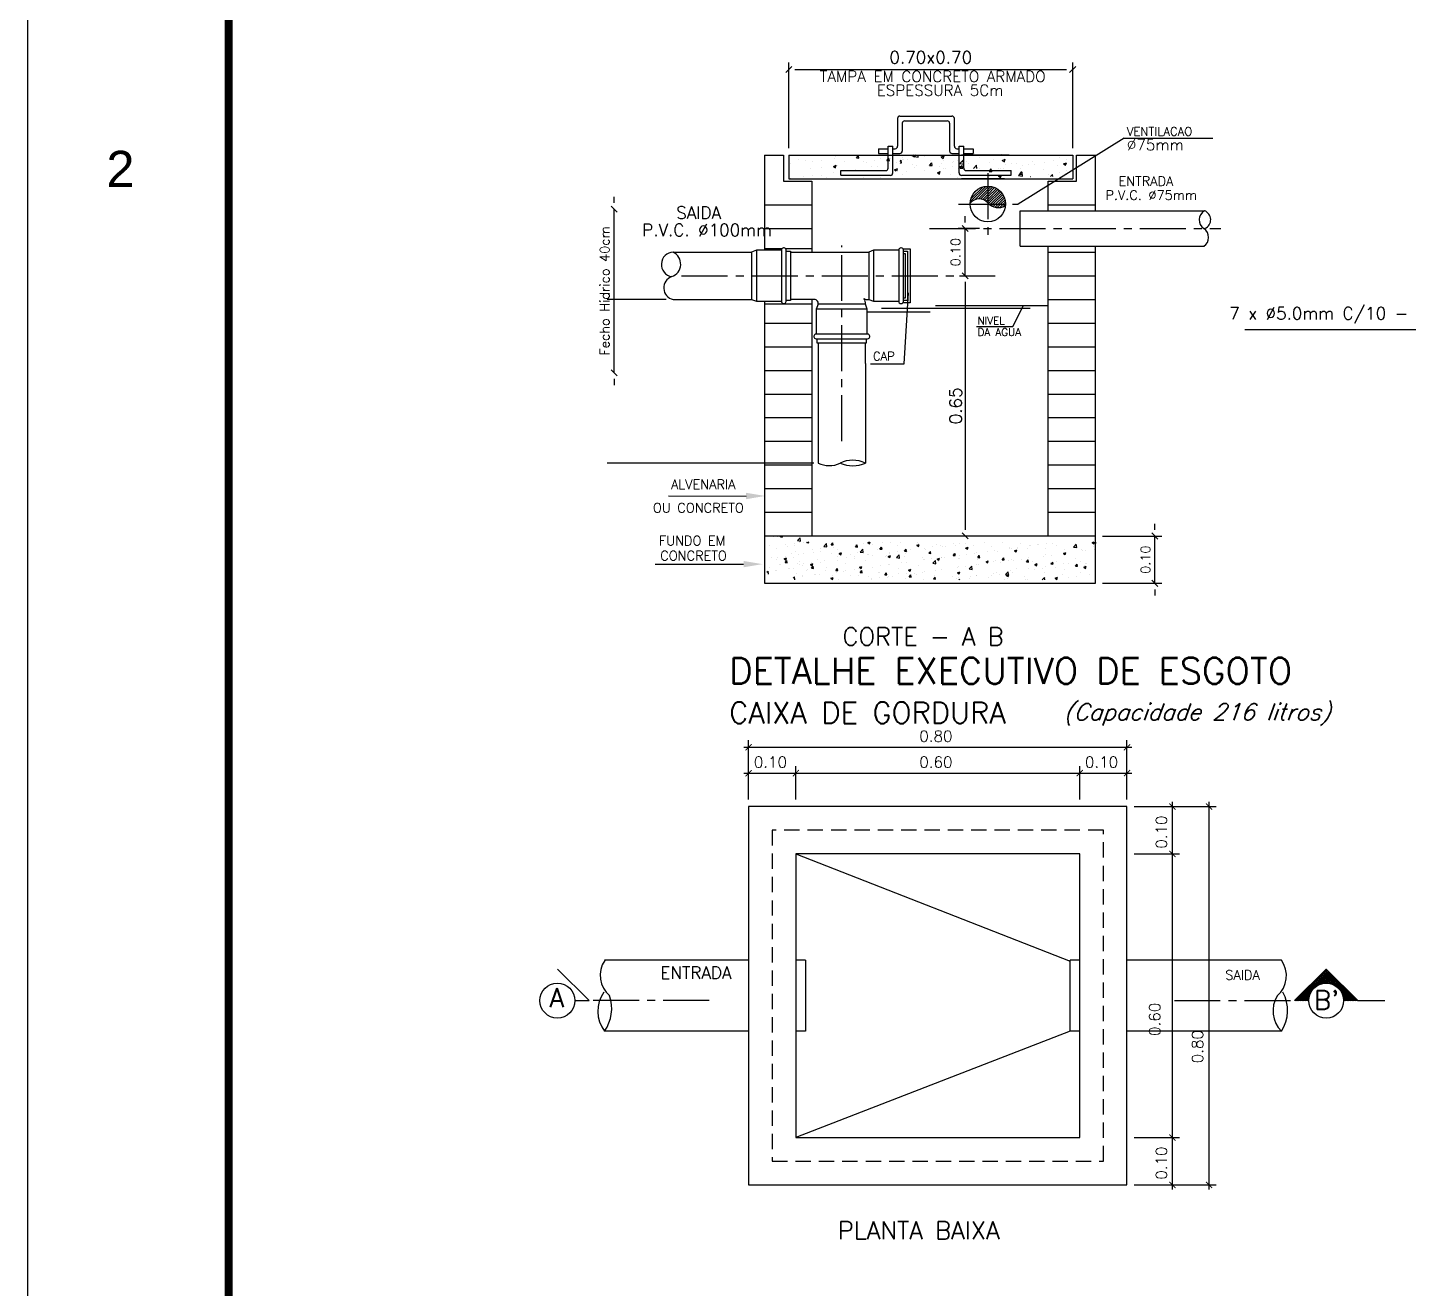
# Model space of a CAD drawing. Header units: millimetres. Extents: x 1573 to 2177, y 1587 to 1932.
# Drawn here: x 1884.45 to 1901.62, y 1843.56 to 1859.24 of the extents above; entities that cross this region are included whole.
import ezdxf
from ezdxf.enums import TextEntityAlignment as Align

# ---------------------------------------------------------------- set-up
doc = ezdxf.new("R2010")
doc.units = ezdxf.units.MM
doc.header["$LTSCALE"] = 0.03
doc.linetypes.add('CENTER2', pattern=[28.575, 19.05, -3.175, 3.175, -3.175])
doc.linetypes.add('HIDDEN', pattern=[9.525, 6.35, -3.175])
for name, color, linetype in [('A-LAYOUT', 7, 'Continuous'), ('DETALLHES_CAIXAS', 6, 'Continuous'), ("PRANCHA - PROJETU'S", 7, 'Continuous'), ('TXT_1', 2, 'Continuous'), ('TXT_2', 6, 'Continuous')]:
    doc.layers.add(name, color=color, linetype=linetype)
doc.styles.add('ADITIVOCAD', font='ROMANS.shx')
doc.styles.add('ARIAL', font='arial.ttf')
doc.styles.add('ROMANS', font='romans.shx', dxfattribs={"height": 0.1})

# ---------------------------------------------------------------- blocks, each defined once
blk = doc.blocks.new('ADFSGASDFG')
at = {"layer": "PRANCHA - PROJETU'S", "color": 1}
blk.add_line((276.578, 107.346), (276.578, 47.946), dxfattribs=at)
at = {"layer": "PRANCHA - PROJETU'S", "color": 4, "const_width": 0.1}
blk.add_lwpolyline([(279.078, 106.346), (359.678, 106.346), (359.678, 48.946), (279.078, 48.946)], close=True, dxfattribs=at)
at = {"layer": "PRANCHA - PROJETU'S", "color": 50, "linetype": 'Continuous', "style": 'ARIAL'}
blk.add_text('2', height=0.45, dxfattribs=at).set_placement((277.732, 92.496), align=Align.MIDDLE)
blk = doc.blocks.new('*X380')
at = {"color": 0}
for p, q in [((189.809, 137.783), (190.139, 138.114)), ((189.823, 137.85), (190.072, 138.1)), ((189.912, 137.834), (190.181, 138.103)), ((190.181, 138.103), (190.194, 138.116)), ((190.181, 138.05), (190.242, 138.111)), ((190.181, 137.997), (190.286, 138.101)), ((190.181, 137.944), (190.325, 138.087)), ((190.181, 137.891), (190.361, 138.07)), ((189.872, 137.952), (189.97, 138.051)), ((189.98, 137.849), (190.181, 138.05)), ((190.031, 137.847), (190.181, 137.997)), ((190.074, 137.837), (190.181, 137.944)), ((190.112, 137.821), (190.181, 137.891)), ((190.144, 137.801), (190.181, 137.838)), ((190.173, 137.776), (190.181, 137.785)), ((190.181, 137.838), (190.394, 138.05)), ((190.181, 137.785), (190.424, 138.027)), ((190.198, 137.749), (190.451, 138.001)), ((190.244, 137.741), (190.476, 137.973)), ((190.297, 137.741), (190.498, 137.942)), ((190.35, 137.741), (190.517, 137.908)), ((190.403, 137.741), (190.533, 137.871)), ((190.456, 137.741), (190.545, 137.831)), ((190.509, 137.741), (190.554, 137.786)), ((190.227, 137.724), (190.244, 137.741)), ((190.259, 137.703), (190.297, 137.741)), ((190.295, 137.686), (190.35, 137.741)), ((190.335, 137.673), (190.403, 137.741)), ((190.38, 137.665), (190.456, 137.741)), ((190.433, 137.665), (190.509, 137.741)), ((190.5, 137.679), (190.556, 137.735))]:
    blk.add_line(p, q, dxfattribs=at)
blk = doc.blocks.new('*X378')
at = {"color": 0}
for p, q in [((101.59, 65.457), (101.923, 65.79)), ((101.608, 65.457), (101.932, 65.781)), ((101.626, 65.457), (101.941, 65.772)), ((101.643, 65.457), (101.95, 65.763)), ((101.661, 65.457), (101.958, 65.755)), ((101.851, 65.627), (101.804, 65.674)), ((101.864, 65.632), (101.813, 65.683)), ((101.878, 65.636), (101.822, 65.692)), ((101.892, 65.639), (101.831, 65.701)), ((101.908, 65.641), (101.84, 65.709)), ((101.847, 65.626), (101.967, 65.746)), ((101.925, 65.641), (101.848, 65.718)), ((101.944, 65.64), (101.857, 65.727)), ((101.966, 65.636), (101.866, 65.736)), ((101.874, 65.635), (101.976, 65.737)), ((101.993, 65.627), (101.875, 65.745)), ((102.035, 65.602), (101.884, 65.754)), ((102.198, 65.457), (101.893, 65.762)), ((101.897, 65.64), (101.985, 65.728)), ((102.216, 65.457), (101.901, 65.771)), ((102.233, 65.457), (101.91, 65.78)), ((101.916, 65.641), (101.994, 65.719)), ((102.251, 65.457), (101.919, 65.789)), ((101.933, 65.641), (102.003, 65.71)), ((101.949, 65.639), (102.011, 65.702)), ((101.964, 65.636), (102.02, 65.693)), ((101.978, 65.633), (102.029, 65.684)), ((101.991, 65.628), (102.038, 65.675)), ((101.737, 65.458), (101.663, 65.533)), ((101.738, 65.475), (101.672, 65.541)), ((101.679, 65.457), (101.753, 65.531)), ((101.74, 65.49), (101.68, 65.55)), ((101.744, 65.505), (101.689, 65.559)), ((101.748, 65.518), (101.698, 65.568)), ((101.753, 65.531), (101.707, 65.577)), ((101.759, 65.543), (101.716, 65.586)), ((101.765, 65.554), (101.725, 65.594)), ((101.772, 65.565), (101.733, 65.603)), ((101.78, 65.575), (101.742, 65.612)), ((101.788, 65.584), (101.751, 65.621)), ((101.797, 65.593), (101.76, 65.63)), ((101.807, 65.601), (101.769, 65.639)), ((101.817, 65.609), (101.778, 65.648)), ((101.827, 65.615), (101.787, 65.656)), ((101.839, 65.622), (101.795, 65.665)), ((102.003, 65.622), (102.047, 65.666)), ((102.015, 65.616), (102.056, 65.657)), ((102.025, 65.609), (102.065, 65.649)), ((102.036, 65.602), (102.073, 65.64)), ((102.045, 65.594), (102.082, 65.631)), ((102.054, 65.585), (102.091, 65.622)), ((102.062, 65.576), (102.1, 65.613)), ((102.18, 65.457), (102.067, 65.571)), ((102.07, 65.566), (102.109, 65.604)), ((102.077, 65.555), (102.118, 65.595)), ((102.084, 65.544), (102.126, 65.587)), ((102.09, 65.532), (102.135, 65.578)), ((102.163, 65.457), (102.092, 65.528)), ((102.095, 65.52), (102.144, 65.569)), ((102.099, 65.506), (102.153, 65.56)), ((102.102, 65.492), (102.162, 65.551)), ((102.105, 65.477), (102.171, 65.542)), ((102.106, 65.46), (102.179, 65.534)), ((101.597, 65.457), (101.592, 65.462)), ((101.615, 65.457), (101.601, 65.471)), ((101.632, 65.457), (101.61, 65.48)), ((101.65, 65.457), (101.619, 65.488)), ((101.668, 65.457), (101.627, 65.497)), ((101.685, 65.457), (101.636, 65.506)), ((101.703, 65.457), (101.645, 65.515)), ((101.721, 65.457), (101.654, 65.524)), ((101.696, 65.457), (101.744, 65.504)), ((101.714, 65.457), (101.739, 65.482)), ((101.732, 65.457), (101.737, 65.463)), ((102.145, 65.457), (102.1, 65.502)), ((102.127, 65.457), (102.104, 65.48)), ((102.109, 65.457), (102.106, 65.461)), ((102.121, 65.457), (102.188, 65.525)), ((102.138, 65.457), (102.197, 65.516)), ((102.156, 65.457), (102.206, 65.507)), ((102.174, 65.457), (102.215, 65.498)), ((102.191, 65.457), (102.224, 65.489)), ((102.209, 65.457), (102.232, 65.481)), ((102.227, 65.457), (102.241, 65.472)), ((102.244, 65.457), (102.25, 65.463))]:
    blk.add_line(p, q, dxfattribs=at)

msp = doc.modelspace()

# ---------------------------------------------------------------- linework, layer by layer
at = {"layer": 'A-LAYOUT', "linetype": 'ByBlock'}
for p, q in [((1893.919, 1857.74), (1893.919, 1858.804)), ((1897.449, 1857.74), (1897.449, 1858.804)), ((1893.958, 1858.754), (1893.881, 1858.678)), ((1893.996, 1858.716), (1897.372, 1858.716)), ((1897.41, 1858.678), (1897.487, 1858.754)), ((1891.748, 1857.058), (1891.748, 1857.134)), ((1891.709, 1857.019), (1891.786, 1856.943)), ((1891.748, 1854.945), (1891.748, 1856.981)), ((1896.111, 1856.816), (1896.111, 1856.893)), ((1896.289, 1856.74), (1896.023, 1856.74)), ((1896.073, 1856.778), (1896.149, 1856.701)), ((1896.111, 1856.151), (1896.111, 1856.74)), ((1896.149, 1856.113), (1896.073, 1856.19)), ((1896.149, 1856.113), (1896.073, 1856.19)), ((1896.04, 1856.151), (1896.199, 1856.151)), ((1896.04, 1856.151), (1896.199, 1856.151)), ((1896.111, 1856.075), (1896.111, 1852.993)), ((1896.111, 1856.075), (1896.111, 1855.999)), ((1892.393, 1855.857), (1891.659, 1855.857)), ((1891.786, 1854.907), (1891.709, 1854.983)), ((1891.748, 1854.868), (1891.748, 1854.792)), ((1894.231, 1853.821), (1891.659, 1853.821)), ((1896.073, 1852.955), (1896.149, 1852.878)), ((1898.432, 1852.953), (1898.509, 1852.877)), ((1898.471, 1852.992), (1898.471, 1853.068)), ((1896.103, 1852.916), (1896.199, 1852.916)), ((1897.82, 1852.915), (1898.559, 1852.915)), ((1898.471, 1852.327), (1898.471, 1852.915)), ((1897.82, 1852.327), (1898.559, 1852.327)), ((1898.509, 1852.289), (1898.432, 1852.365)), ((1898.471, 1852.251), (1898.471, 1852.174)), ((1893.419, 1849.638), (1893.419, 1850.375)), ((1898.124, 1849.638), (1898.124, 1850.375)), ((1893.36, 1850.287), (1898.183, 1850.287)), ((1893.419, 1849.638), (1893.419, 1850.054)), ((1894.007, 1849.638), (1894.007, 1850.054)), ((1894.007, 1849.638), (1894.007, 1850.054)), ((1897.536, 1849.638), (1897.536, 1850.054)), ((1897.536, 1849.638), (1897.536, 1850.054)), ((1898.124, 1849.638), (1898.124, 1850.054)), ((1893.36, 1849.966), (1894.066, 1849.966)), ((1893.948, 1849.966), (1897.595, 1849.966)), ((1897.477, 1849.966), (1898.183, 1849.966)), ((1898.213, 1849.549), (1898.777, 1849.549)), ((1898.213, 1849.549), (1899.234, 1849.549)), ((1898.689, 1848.902), (1898.689, 1849.608)), ((1899.146, 1844.785), (1899.146, 1849.608)), ((1898.689, 1845.373), (1898.689, 1849.02)), ((1898.213, 1848.961), (1898.777, 1848.961)), ((1898.213, 1848.961), (1898.777, 1848.961)), ((1898.213, 1845.432), (1898.777, 1845.432)), ((1898.213, 1845.432), (1898.777, 1845.432)), ((1898.689, 1844.785), (1898.689, 1845.491)), ((1898.213, 1844.844), (1898.777, 1844.844)), ((1898.213, 1844.844), (1899.234, 1844.844))]:
    msp.add_line(p, q, dxfattribs=at)
at = {"layer": 'A-LAYOUT'}
for p, q in [((1895.272, 1858.108), (1895.272, 1857.762)), ((1895.301, 1858.137), (1895.948, 1858.137)), ((1895.36, 1858.079), (1895.889, 1858.079)), ((1895.977, 1858.108), (1895.977, 1857.762)), ((1895.33, 1858.049), (1895.33, 1857.703)), ((1895.919, 1858.049), (1895.919, 1857.703)), ((1895.036, 1857.732), (1895.154, 1857.732)), ((1895.036, 1857.732), (1895.036, 1857.674)), ((1895.154, 1857.762), (1895.213, 1857.762)), ((1895.154, 1857.489), (1895.154, 1857.762)), ((1895.213, 1857.43), (1895.213, 1857.762)), ((1895.213, 1857.732), (1895.242, 1857.732)), ((1896.007, 1857.732), (1896.036, 1857.732)), ((1896.036, 1857.762), (1896.095, 1857.762)), ((1896.036, 1857.43), (1896.036, 1857.762)), ((1896.095, 1857.489), (1896.095, 1857.762)), ((1896.095, 1857.732), (1896.213, 1857.732)), ((1896.213, 1857.732), (1896.213, 1857.674)), ((1898.089, 1857.863), (1896.772, 1857.044)), ((1898.089, 1857.863), (1899.192, 1857.863)), ((1893.992, 1857.647), (1893.992, 1857.647)), ((1894.041, 1857.592), (1894.041, 1857.592)), ((1894.128, 1857.59), (1894.128, 1857.59)), ((1894.217, 1857.579), (1894.217, 1857.579)), ((1894.323, 1857.58), (1894.323, 1857.58)), ((1894.411, 1857.648), (1894.411, 1857.648)), ((1894.437, 1857.643), (1894.437, 1857.643)), ((1894.485, 1857.613), (1894.485, 1857.613)), ((1894.494, 1857.639), (1894.494, 1857.639)), ((1894.606, 1857.568), (1894.606, 1857.568)), ((1894.759, 1857.618), (1894.785, 1857.648)), ((1894.759, 1857.618), (1894.791, 1857.615)), ((1894.777, 1857.628), (1894.777, 1857.628)), ((1894.791, 1857.615), (1894.785, 1857.648)), ((1894.854, 1857.57), (1894.854, 1857.57)), ((1894.987, 1857.587), (1894.987, 1857.587)), ((1895.036, 1857.674), (1895.154, 1857.674)), ((1895.059, 1857.616), (1895.059, 1857.616)), ((1895.139, 1857.585), (1895.164, 1857.615)), ((1895.139, 1857.585), (1895.171, 1857.582)), ((1895.171, 1857.582), (1895.164, 1857.615)), ((1895.187, 1857.614), (1895.187, 1857.614)), ((1895.213, 1857.674), (1895.301, 1857.674)), ((1895.257, 1857.564), (1895.257, 1857.564)), ((1895.302, 1857.572), (1895.316, 1857.588)), ((1895.322, 1857.555), (1895.316, 1857.588)), ((1895.337, 1857.623), (1895.337, 1857.623)), ((1895.339, 1857.594), (1895.339, 1857.594)), ((1895.342, 1857.604), (1895.342, 1857.604)), ((1895.396, 1857.598), (1895.396, 1857.598)), ((1895.45, 1857.647), (1895.47, 1857.655)), ((1895.45, 1857.647), (1895.476, 1857.629)), ((1895.476, 1857.629), (1895.485, 1857.655)), ((1895.48, 1857.635), (1895.499, 1857.655)), ((1895.48, 1857.635), (1895.527, 1857.628)), ((1895.527, 1857.628), (1895.524, 1857.655)), ((1895.611, 1857.631), (1895.611, 1857.631)), ((1895.679, 1857.586), (1895.679, 1857.586)), ((1895.813, 1857.629), (1895.85, 1857.643)), ((1895.813, 1857.629), (1895.839, 1857.611)), ((1895.839, 1857.611), (1895.85, 1857.643)), ((1895.846, 1857.587), (1895.846, 1857.587)), ((1895.948, 1857.674), (1896.036, 1857.674)), ((1895.954, 1857.561), (1895.954, 1857.561)), ((1895.961, 1857.574), (1895.961, 1857.574)), ((1896.02, 1857.59), (1896.02, 1857.59)), ((1896.045, 1857.548), (1896.087, 1857.591)), ((1896.66, 1857.651), (1896.068, 1857.651)), ((1896.092, 1857.54), (1896.087, 1857.591)), ((1896.091, 1857.656), (1896.091, 1857.656)), ((1896.095, 1857.674), (1896.213, 1857.674)), ((1896.129, 1857.575), (1896.129, 1857.575)), ((1896.223, 1857.673), (1896.223, 1857.673)), ((1896.288, 1857.624), (1896.288, 1857.624)), ((1896.411, 1857.563), (1896.411, 1857.563)), ((1896.461, 1857.597), (1896.461, 1857.597)), ((1896.563, 1857.664), (1896.563, 1857.664)), ((1896.573, 1857.587), (1896.61, 1857.601)), ((1896.573, 1857.587), (1896.6, 1857.569)), ((1896.6, 1857.569), (1896.61, 1857.601)), ((1896.769, 1857.65), (1896.769, 1857.65)), ((1896.952, 1857.578), (1896.952, 1857.578)), ((1897.205, 1857.587), (1897.205, 1857.587)), ((1897.286, 1857.622), (1897.286, 1857.622)), ((1897.37, 1857.598), (1897.37, 1857.598)), ((1893.945, 1857.542), (1893.945, 1857.542)), ((1894.187, 1857.482), (1894.187, 1857.482)), ((1894.211, 1857.403), (1894.211, 1857.403)), ((1894.32, 1857.499), (1894.32, 1857.499)), ((1894.33, 1857.405), (1894.33, 1857.405)), ((1894.473, 1857.512), (1894.51, 1857.526)), ((1894.473, 1857.512), (1894.499, 1857.494)), ((1894.478, 1857.437), (1894.478, 1857.437)), ((1894.499, 1857.494), (1894.51, 1857.526)), ((1894.52, 1857.526), (1894.52, 1857.526)), ((1894.566, 1857.401), (1894.566, 1857.459)), ((1894.566, 1857.459), (1895.125, 1857.459)), ((1894.566, 1857.401), (1895.183, 1857.401)), ((1894.639, 1857.458), (1894.639, 1857.458)), ((1894.753, 1857.476), (1894.753, 1857.476)), ((1894.888, 1857.556), (1894.888, 1857.556)), ((1894.948, 1857.511), (1894.948, 1857.511)), ((1895.025, 1857.514), (1895.025, 1857.514)), ((1895.048, 1857.405), (1895.048, 1857.405)), ((1895.171, 1857.544), (1895.171, 1857.544)), ((1895.233, 1857.47), (1895.27, 1857.484)), ((1895.233, 1857.47), (1895.253, 1857.456)), ((1895.261, 1857.456), (1895.27, 1857.484)), ((1895.292, 1857.548), (1895.292, 1857.548)), ((1895.302, 1857.557), (1895.322, 1857.555)), ((1895.333, 1857.417), (1895.333, 1857.417)), ((1895.383, 1857.449), (1895.383, 1857.449)), ((1895.454, 1857.533), (1895.454, 1857.533)), ((1895.487, 1857.499), (1895.487, 1857.499)), ((1895.508, 1857.527), (1895.508, 1857.527)), ((1895.604, 1857.455), (1895.604, 1857.455)), ((1895.67, 1857.525), (1895.696, 1857.555)), ((1895.67, 1857.525), (1895.702, 1857.522)), ((1895.702, 1857.522), (1895.696, 1857.555)), ((1895.766, 1857.434), (1895.803, 1857.448)), ((1895.766, 1857.434), (1895.792, 1857.416)), ((1895.79, 1857.515), (1895.79, 1857.515)), ((1895.792, 1857.416), (1895.803, 1857.448)), ((1895.822, 1857.543), (1895.822, 1857.543)), ((1895.843, 1857.491), (1895.843, 1857.491)), ((1895.872, 1857.489), (1895.872, 1857.489)), ((1895.933, 1857.414), (1895.933, 1857.414)), ((1895.958, 1857.516), (1895.958, 1857.516)), ((1896.035, 1857.487), (1896.057, 1857.513)), ((1896.045, 1857.548), (1896.092, 1857.54)), ((1896.05, 1857.491), (1896.075, 1857.522)), ((1896.05, 1857.491), (1896.081, 1857.489)), ((1896.062, 1857.487), (1896.057, 1857.513)), ((1896.066, 1857.401), (1896.683, 1857.401)), ((1896.073, 1857.503), (1896.073, 1857.503)), ((1896.081, 1857.489), (1896.075, 1857.522)), ((1896.124, 1857.459), (1896.683, 1857.459)), ((1896.152, 1857.544), (1896.152, 1857.544)), ((1896.215, 1857.487), (1896.254, 1857.527)), ((1896.24, 1857.504), (1896.24, 1857.504)), ((1896.258, 1857.487), (1896.254, 1857.527)), ((1896.285, 1857.491), (1896.285, 1857.491)), ((1896.411, 1857.449), (1896.437, 1857.48)), ((1896.411, 1857.449), (1896.443, 1857.447)), ((1896.412, 1857.389), (1896.412, 1857.389)), ((1896.443, 1857.446), (1896.437, 1857.48)), ((1896.523, 1857.492), (1896.523, 1857.492)), ((1896.527, 1857.391), (1896.559, 1857.404)), ((1896.527, 1857.391), (1896.553, 1857.374)), ((1896.553, 1857.374), (1896.563, 1857.404)), ((1896.556, 1857.487), (1896.556, 1857.487)), ((1896.588, 1857.481), (1896.588, 1857.481)), ((1896.619, 1857.535), (1896.619, 1857.535)), ((1896.683, 1857.401), (1896.683, 1857.459)), ((1896.694, 1857.551), (1896.694, 1857.551)), ((1896.751, 1857.552), (1896.751, 1857.552)), ((1896.777, 1857.397), (1896.818, 1857.44)), ((1896.777, 1857.397), (1896.824, 1857.39)), ((1896.791, 1857.416), (1896.816, 1857.447)), ((1896.791, 1857.416), (1896.822, 1857.413)), ((1896.805, 1857.48), (1896.805, 1857.48)), ((1896.822, 1857.413), (1896.816, 1857.446)), ((1896.824, 1857.39), (1896.819, 1857.44)), ((1896.828, 1857.525), (1896.828, 1857.525)), ((1896.896, 1857.534), (1896.896, 1857.534)), ((1896.919, 1857.385), (1896.926, 1857.388)), ((1896.976, 1857.539), (1896.976, 1857.539)), ((1897.088, 1857.468), (1897.088, 1857.468)), ((1897.096, 1857.558), (1897.096, 1857.558)), ((1897.147, 1857.414), (1897.147, 1857.414)), ((1897.172, 1857.385), (1897.196, 1857.413)), ((1897.201, 1857.385), (1897.196, 1857.413)), ((1897.259, 1857.527), (1897.259, 1857.527)), ((1897.28, 1857.431), (1897.28, 1857.431)), ((1897.334, 1857.544), (1897.371, 1857.558)), ((1897.334, 1857.544), (1897.36, 1857.526)), ((1897.361, 1857.526), (1897.371, 1857.558)), ((1897.364, 1857.422), (1897.364, 1857.422)), ((1897.371, 1857.456), (1897.371, 1857.456)), ((1893.939, 1857.366), (1893.939, 1857.366)), ((1894.061, 1857.354), (1894.065, 1857.356)), ((1894.064, 1857.354), (1894.065, 1857.356)), ((1894.106, 1857.382), (1894.106, 1857.382)), ((1894.389, 1857.37), (1894.389, 1857.37)), ((1894.671, 1857.358), (1894.671, 1857.358)), ((1894.715, 1857.361), (1894.715, 1857.361)), ((1894.848, 1857.379), (1894.848, 1857.379)), ((1895.058, 1857.378), (1895.058, 1857.378)), ((1895.624, 1857.361), (1895.624, 1857.361)), ((1896.015, 1857.378), (1896.015, 1857.378)), ((1896.602, 1857.357), (1896.068, 1857.357)), ((1896.926, 1857.385), (1896.926, 1857.388)), ((1896.795, 1856.96), (1899.089, 1856.96)), ((1896.795, 1856.519), (1896.795, 1856.96)), ((1893.516, 1856.469), (1893.516, 1855.834)), ((1893.616, 1856.489), (1893.834, 1856.489)), ((1894.974, 1856.469), (1894.974, 1855.834)), ((1896.795, 1856.519), (1899.089, 1856.519)), ((1895.353, 1855.055), (1895.407, 1855.941)), ((1894.895, 1855.738), (1894.26, 1855.738)), ((1894.895, 1855.704), (1895.676, 1855.704)), ((1895.071, 1855.747), (1896.919, 1855.747)), ((1895.742, 1855.78), (1897.145, 1855.78)), ((1896.705, 1855.521), (1896.836, 1855.78)), ((1896.253, 1855.521), (1896.705, 1855.521)), ((1899.589, 1855.484), (1902.197, 1855.484)), ((1894.283, 1855.315), (1894.283, 1853.822)), ((1894.871, 1855.062), (1894.871, 1855.315)), ((1894.871, 1855.062), (1894.871, 1853.822)), ((1894.934, 1855.055), (1895.353, 1855.055)), ((1892.425, 1853.413), (1893.389, 1853.412)), ((1893.677, 1852.791), (1893.677, 1852.791)), ((1893.723, 1852.903), (1893.723, 1852.903)), ((1893.769, 1852.763), (1893.769, 1852.763)), ((1893.774, 1852.904), (1893.774, 1852.904)), ((1893.814, 1852.904), (1893.822, 1852.913)), ((1893.814, 1852.904), (1893.84, 1852.901)), ((1893.84, 1852.901), (1893.837, 1852.913)), ((1893.884, 1852.812), (1893.884, 1852.812)), ((1893.903, 1852.781), (1893.903, 1852.781)), ((1893.986, 1852.793), (1893.986, 1852.793)), ((1893.99, 1852.826), (1893.99, 1852.826)), ((1894.026, 1852.858), (1894.059, 1852.892)), ((1894.026, 1852.858), (1894.064, 1852.852)), ((1894.051, 1852.832), (1894.051, 1852.832)), ((1894.064, 1852.852), (1894.059, 1852.892)), ((1894.101, 1852.833), (1894.101, 1852.833)), ((1894.142, 1852.833), (1894.149, 1852.842)), ((1894.142, 1852.833), (1894.167, 1852.83)), ((1894.167, 1852.83), (1894.165, 1852.842)), ((1894.318, 1852.755), (1894.318, 1852.755)), ((1894.354, 1852.786), (1894.386, 1852.821)), ((1894.354, 1852.786), (1894.391, 1852.781)), ((1894.391, 1852.781), (1894.387, 1852.821)), ((1894.445, 1852.806), (1894.466, 1852.83)), ((1894.445, 1852.806), (1894.471, 1852.804)), ((1894.471, 1852.804), (1894.466, 1852.83)), ((1894.478, 1852.776), (1894.478, 1852.776)), ((1894.745, 1852.811), (1894.745, 1852.811)), ((1894.747, 1852.78), (1894.747, 1852.78)), ((1894.749, 1852.779), (1894.77, 1852.804)), ((1894.749, 1852.779), (1894.774, 1852.777)), ((1894.774, 1852.777), (1894.77, 1852.804)), ((1894.851, 1852.825), (1894.851, 1852.825)), ((1894.901, 1852.833), (1894.924, 1852.842)), ((1894.901, 1852.833), (1894.922, 1852.819)), ((1894.922, 1852.818), (1894.93, 1852.842)), ((1894.965, 1852.81), (1894.965, 1852.81)), ((1895.053, 1852.753), (1895.073, 1852.777)), ((1895.053, 1852.753), (1895.078, 1852.751)), ((1895.078, 1852.751), (1895.073, 1852.777)), ((1895.082, 1852.84), (1895.082, 1852.84)), ((1895.179, 1852.837), (1895.179, 1852.837)), ((1895.268, 1852.791), (1895.268, 1852.791)), ((1895.308, 1852.83), (1895.308, 1852.83)), ((1895.509, 1852.799), (1895.539, 1852.81)), ((1895.509, 1852.799), (1895.53, 1852.785)), ((1895.515, 1852.834), (1895.515, 1852.834)), ((1895.53, 1852.785), (1895.539, 1852.81)), ((1895.534, 1852.821), (1895.534, 1852.821)), ((1895.611, 1852.758), (1895.611, 1852.758)), ((1895.702, 1852.785), (1895.702, 1852.785)), ((1895.76, 1852.811), (1895.76, 1852.811)), ((1895.808, 1852.799), (1895.808, 1852.799)), ((1895.825, 1852.785), (1895.825, 1852.785)), ((1895.864, 1852.783), (1895.864, 1852.783)), ((1895.968, 1852.82), (1895.968, 1852.82)), ((1895.986, 1852.802), (1895.986, 1852.802)), ((1896.045, 1852.817), (1896.045, 1852.817)), ((1896.111, 1852.825), (1896.111, 1852.825)), ((1896.118, 1852.765), (1896.148, 1852.776)), ((1896.118, 1852.765), (1896.139, 1852.751)), ((1896.139, 1852.751), (1896.148, 1852.776)), ((1896.212, 1852.792), (1896.212, 1852.792)), ((1896.349, 1852.839), (1896.349, 1852.839)), ((1896.438, 1852.783), (1896.438, 1852.783)), ((1896.575, 1852.83), (1896.575, 1852.83)), ((1896.658, 1852.758), (1896.658, 1852.758)), ((1896.664, 1852.773), (1896.664, 1852.773)), ((1896.691, 1852.764), (1896.691, 1852.764)), ((1896.764, 1852.772), (1896.764, 1852.772)), ((1896.766, 1852.762), (1896.766, 1852.762)), ((1896.801, 1852.82), (1896.801, 1852.82)), ((1896.89, 1852.763), (1896.89, 1852.763)), ((1896.908, 1852.794), (1896.908, 1852.794)), ((1896.924, 1852.793), (1896.924, 1852.793)), ((1897.013, 1852.804), (1897.013, 1852.804)), ((1897.027, 1852.811), (1897.027, 1852.811)), ((1897.116, 1852.754), (1897.116, 1852.754)), ((1897.122, 1852.821), (1897.122, 1852.821)), ((1897.192, 1852.828), (1897.192, 1852.828)), ((1897.253, 1852.801), (1897.253, 1852.801)), ((1897.461, 1852.778), (1897.494, 1852.813)), ((1897.461, 1852.778), (1897.499, 1852.773)), ((1897.479, 1852.792), (1897.479, 1852.792)), ((1897.499, 1852.772), (1897.494, 1852.813)), ((1897.691, 1852.834), (1897.712, 1852.842)), ((1897.691, 1852.834), (1897.712, 1852.819)), ((1897.705, 1852.782), (1897.705, 1852.782)), ((1897.712, 1852.819), (1897.72, 1852.842)), ((1897.728, 1852.832), (1897.736, 1852.842)), ((1897.728, 1852.832), (1897.74, 1852.831)), ((1893.706, 1852.65), (1893.706, 1852.65)), ((1893.764, 1852.622), (1893.764, 1852.622)), ((1893.773, 1852.645), (1893.773, 1852.645)), ((1893.862, 1852.631), (1893.891, 1852.642)), ((1893.862, 1852.631), (1893.883, 1852.617)), ((1893.873, 1852.585), (1893.893, 1852.609)), ((1893.873, 1852.585), (1893.898, 1852.583)), ((1893.879, 1852.659), (1893.879, 1852.659)), ((1893.883, 1852.616), (1893.891, 1852.642)), ((1893.898, 1852.583), (1893.893, 1852.609)), ((1893.953, 1852.693), (1893.953, 1852.693)), ((1893.981, 1852.652), (1893.981, 1852.652)), ((1894.004, 1852.72), (1894.004, 1852.72)), ((1894.039, 1852.68), (1894.039, 1852.68)), ((1894.054, 1852.6), (1894.054, 1852.6)), ((1894.096, 1852.692), (1894.096, 1852.692)), ((1894.206, 1852.588), (1894.206, 1852.588)), ((1894.212, 1852.741), (1894.212, 1852.741)), ((1894.23, 1852.71), (1894.23, 1852.71)), ((1894.28, 1852.622), (1894.28, 1852.622)), ((1894.314, 1852.721), (1894.314, 1852.721)), ((1894.367, 1852.609), (1894.367, 1852.609)), ((1894.456, 1852.701), (1894.456, 1852.701)), ((1894.522, 1852.608), (1894.522, 1852.608)), ((1894.527, 1852.664), (1894.527, 1852.664)), ((1894.528, 1852.749), (1894.528, 1852.749)), ((1894.545, 1852.696), (1894.575, 1852.708)), ((1894.545, 1852.696), (1894.566, 1852.682)), ((1894.566, 1852.682), (1894.575, 1852.707)), ((1894.634, 1852.644), (1894.634, 1852.644)), ((1894.682, 1852.691), (1894.682, 1852.691)), ((1894.74, 1852.658), (1894.74, 1852.658)), ((1894.742, 1852.639), (1894.742, 1852.639)), ((1894.774, 1852.706), (1894.774, 1852.706)), ((1894.805, 1852.716), (1894.838, 1852.751)), ((1894.805, 1852.716), (1894.843, 1852.71)), ((1894.843, 1852.71), (1894.839, 1852.751)), ((1894.876, 1852.613), (1894.876, 1852.613)), ((1894.9, 1852.679), (1894.9, 1852.679)), ((1894.908, 1852.681), (1894.908, 1852.681)), ((1894.96, 1852.669), (1894.96, 1852.669)), ((1895.021, 1852.749), (1895.021, 1852.749)), ((1895.123, 1852.656), (1895.123, 1852.656)), ((1895.134, 1852.672), (1895.134, 1852.672)), ((1895.153, 1852.662), (1895.183, 1852.674)), ((1895.153, 1852.662), (1895.175, 1852.648)), ((1895.168, 1852.714), (1895.168, 1852.714)), ((1895.174, 1852.696), (1895.174, 1852.696)), ((1895.175, 1852.648), (1895.183, 1852.674)), ((1895.257, 1852.646), (1895.29, 1852.681)), ((1895.257, 1852.646), (1895.295, 1852.64)), ((1895.274, 1852.728), (1895.274, 1852.728)), ((1895.295, 1852.64), (1895.29, 1852.681)), ((1895.323, 1852.582), (1895.323, 1852.582)), ((1895.357, 1852.726), (1895.377, 1852.751)), ((1895.357, 1852.726), (1895.382, 1852.724)), ((1895.36, 1852.662), (1895.36, 1852.662)), ((1895.37, 1852.698), (1895.37, 1852.698)), ((1895.382, 1852.724), (1895.377, 1852.751)), ((1895.388, 1852.587), (1895.388, 1852.587)), ((1895.394, 1852.728), (1895.394, 1852.728)), ((1895.434, 1852.749), (1895.434, 1852.749)), ((1895.587, 1852.653), (1895.587, 1852.653)), ((1895.59, 1852.618), (1895.59, 1852.618)), ((1895.606, 1852.617), (1895.606, 1852.617)), ((1895.617, 1852.741), (1895.617, 1852.741)), ((1895.66, 1852.7), (1895.681, 1852.724)), ((1895.66, 1852.7), (1895.686, 1852.697)), ((1895.686, 1852.697), (1895.681, 1852.724)), ((1895.696, 1852.632), (1895.696, 1852.632)), ((1895.709, 1852.576), (1895.742, 1852.611)), ((1895.747, 1852.57), (1895.742, 1852.61)), ((1895.762, 1852.628), (1895.792, 1852.64)), ((1895.762, 1852.628), (1895.783, 1852.614)), ((1895.778, 1852.592), (1895.778, 1852.592)), ((1895.783, 1852.614), (1895.792, 1852.64)), ((1895.813, 1852.643), (1895.813, 1852.643)), ((1895.82, 1852.644), (1895.82, 1852.644)), ((1895.857, 1852.653), (1895.857, 1852.653)), ((1895.964, 1852.673), (1895.985, 1852.697)), ((1895.964, 1852.673), (1895.989, 1852.671)), ((1895.99, 1852.671), (1895.985, 1852.697)), ((1896.025, 1852.635), (1896.025, 1852.635)), ((1896.039, 1852.634), (1896.039, 1852.634)), ((1896.04, 1852.676), (1896.04, 1852.676)), ((1896.124, 1852.688), (1896.124, 1852.688)), ((1896.23, 1852.702), (1896.23, 1852.702)), ((1896.257, 1852.706), (1896.257, 1852.706)), ((1896.265, 1852.624), (1896.265, 1852.624)), ((1896.268, 1852.647), (1896.288, 1852.671)), ((1896.268, 1852.647), (1896.293, 1852.644)), ((1896.272, 1852.677), (1896.272, 1852.677)), ((1896.293, 1852.644), (1896.288, 1852.671)), ((1896.371, 1852.594), (1896.4, 1852.606)), ((1896.371, 1852.594), (1896.392, 1852.58)), ((1896.391, 1852.723), (1896.391, 1852.723)), ((1896.392, 1852.58), (1896.4, 1852.606)), ((1896.466, 1852.592), (1896.466, 1852.592)), ((1896.471, 1852.733), (1896.471, 1852.733)), ((1896.491, 1852.615), (1896.491, 1852.615)), ((1896.519, 1852.72), (1896.519, 1852.72)), ((1896.547, 1852.591), (1896.547, 1852.591)), ((1896.572, 1852.62), (1896.592, 1852.644)), ((1896.572, 1852.62), (1896.597, 1852.618)), ((1896.597, 1852.618), (1896.592, 1852.644)), ((1896.653, 1852.605), (1896.653, 1852.605)), ((1896.686, 1852.623), (1896.686, 1852.623)), ((1896.717, 1852.605), (1896.717, 1852.605)), ((1896.727, 1852.731), (1896.756, 1852.742)), ((1896.727, 1852.731), (1896.748, 1852.717)), ((1896.748, 1852.717), (1896.756, 1852.742)), ((1896.813, 1852.626), (1896.813, 1852.626)), ((1896.875, 1852.593), (1896.896, 1852.618)), ((1896.875, 1852.593), (1896.901, 1852.591)), ((1896.901, 1852.591), (1896.896, 1852.618)), ((1896.903, 1852.653), (1896.903, 1852.653)), ((1896.943, 1852.595), (1896.943, 1852.595)), ((1897.081, 1852.661), (1897.081, 1852.661)), ((1897.117, 1852.68), (1897.117, 1852.68)), ((1897.169, 1852.586), (1897.169, 1852.586)), ((1897.179, 1852.567), (1897.2, 1852.591)), ((1897.187, 1852.675), (1897.187, 1852.675)), ((1897.205, 1852.565), (1897.2, 1852.591)), ((1897.243, 1852.594), (1897.243, 1852.594)), ((1897.335, 1852.697), (1897.365, 1852.708)), ((1897.335, 1852.697), (1897.356, 1852.683)), ((1897.337, 1852.712), (1897.337, 1852.712)), ((1897.343, 1852.744), (1897.343, 1852.744)), ((1897.347, 1852.697), (1897.347, 1852.697)), ((1897.356, 1852.683), (1897.365, 1852.708)), ((1897.49, 1852.636), (1897.49, 1852.636)), ((1897.549, 1852.601), (1897.549, 1852.601)), ((1897.555, 1852.742), (1897.555, 1852.742)), ((1897.569, 1852.735), (1897.569, 1852.735)), ((1897.614, 1852.732), (1897.614, 1852.732)), ((1897.72, 1852.746), (1897.72, 1852.746)), ((1897.737, 1852.679), (1897.737, 1852.679)), ((1892.258, 1852.565), (1893.357, 1852.565)), ((1893.648, 1852.464), (1893.663, 1852.479)), ((1893.661, 1852.478), (1893.661, 1852.478)), ((1893.668, 1852.442), (1893.663, 1852.479)), ((1893.683, 1852.518), (1893.683, 1852.518)), ((1893.758, 1852.481), (1893.758, 1852.481)), ((1893.767, 1852.492), (1893.767, 1852.492)), ((1893.807, 1852.557), (1893.807, 1852.557)), ((1893.82, 1852.565), (1893.82, 1852.565)), ((1893.91, 1852.508), (1893.91, 1852.508)), ((1893.928, 1852.513), (1893.928, 1852.513)), ((1893.976, 1852.511), (1893.976, 1852.511)), ((1894.011, 1852.446), (1894.011, 1852.446)), ((1894.033, 1852.579), (1894.033, 1852.579)), ((1894.046, 1852.555), (1894.046, 1852.555)), ((1894.086, 1852.41), (1894.086, 1852.41)), ((1894.091, 1852.551), (1894.091, 1852.551)), ((1894.095, 1852.421), (1894.095, 1852.421)), ((1894.1, 1852.574), (1894.1, 1852.574)), ((1894.135, 1852.486), (1894.135, 1852.486)), ((1894.148, 1852.494), (1894.148, 1852.494)), ((1894.189, 1852.56), (1894.219, 1852.571)), ((1894.189, 1852.56), (1894.21, 1852.545)), ((1894.2, 1852.514), (1894.221, 1852.538)), ((1894.2, 1852.514), (1894.226, 1852.512)), ((1894.21, 1852.545), (1894.219, 1852.571)), ((1894.226, 1852.512), (1894.221, 1852.538)), ((1894.237, 1852.437), (1894.237, 1852.437)), ((1894.255, 1852.442), (1894.255, 1852.442)), ((1894.303, 1852.439), (1894.303, 1852.439)), ((1894.308, 1852.58), (1894.308, 1852.58)), ((1894.374, 1852.484), (1894.374, 1852.484)), ((1894.382, 1852.529), (1894.382, 1852.529)), ((1894.463, 1852.427), (1894.463, 1852.427)), ((1894.504, 1852.487), (1894.525, 1852.512)), ((1894.504, 1852.487), (1894.529, 1852.485)), ((1894.517, 1852.467), (1894.517, 1852.467)), ((1894.523, 1852.477), (1894.523, 1852.477)), ((1894.53, 1852.485), (1894.525, 1852.512)), ((1894.6, 1852.475), (1894.6, 1852.475)), ((1894.629, 1852.571), (1894.629, 1852.571)), ((1894.629, 1852.491), (1894.629, 1852.491)), ((1894.689, 1852.418), (1894.689, 1852.418)), ((1894.737, 1852.498), (1894.737, 1852.498)), ((1894.789, 1852.512), (1894.789, 1852.512)), ((1894.79, 1852.423), (1894.79, 1852.423)), ((1894.798, 1852.526), (1894.827, 1852.537)), ((1894.798, 1852.526), (1894.819, 1852.511)), ((1894.808, 1852.461), (1894.828, 1852.485)), ((1894.808, 1852.461), (1894.833, 1852.459)), ((1894.819, 1852.511), (1894.827, 1852.537)), ((1894.826, 1852.465), (1894.826, 1852.465)), ((1894.833, 1852.459), (1894.828, 1852.485)), ((1894.955, 1852.528), (1894.955, 1852.528)), ((1895.037, 1852.465), (1895.037, 1852.465)), ((1895.052, 1852.455), (1895.052, 1852.455)), ((1895.056, 1852.547), (1895.056, 1852.547)), ((1895.112, 1852.434), (1895.132, 1852.459)), ((1895.112, 1852.434), (1895.137, 1852.432)), ((1895.137, 1852.432), (1895.132, 1852.459)), ((1895.162, 1852.561), (1895.162, 1852.561)), ((1895.163, 1852.414), (1895.163, 1852.414)), ((1895.169, 1852.555), (1895.169, 1852.555)), ((1895.211, 1852.415), (1895.211, 1852.415)), ((1895.278, 1852.446), (1895.278, 1852.446)), ((1895.284, 1852.508), (1895.284, 1852.508)), ((1895.383, 1852.446), (1895.383, 1852.446)), ((1895.406, 1852.492), (1895.436, 1852.503)), ((1895.406, 1852.492), (1895.427, 1852.478)), ((1895.415, 1852.408), (1895.436, 1852.432)), ((1895.427, 1852.477), (1895.436, 1852.503)), ((1895.441, 1852.405), (1895.436, 1852.432)), ((1895.479, 1852.451), (1895.479, 1852.451)), ((1895.504, 1852.436), (1895.504, 1852.436)), ((1895.531, 1852.55), (1895.531, 1852.55)), ((1895.585, 1852.465), (1895.585, 1852.465)), ((1895.601, 1852.476), (1895.601, 1852.476)), ((1895.709, 1852.576), (1895.747, 1852.57)), ((1895.73, 1852.427), (1895.73, 1852.427)), ((1895.745, 1852.486), (1895.745, 1852.486)), ((1895.815, 1852.503), (1895.815, 1852.503)), ((1895.956, 1852.417), (1895.956, 1852.417)), ((1896.013, 1852.521), (1896.013, 1852.521)), ((1896.015, 1852.458), (1896.045, 1852.469)), ((1896.015, 1852.458), (1896.036, 1852.444)), ((1896.035, 1852.535), (1896.035, 1852.535)), ((1896.036, 1852.444), (1896.045, 1852.469)), ((1896.119, 1852.535), (1896.119, 1852.535)), ((1896.161, 1852.506), (1896.194, 1852.54)), ((1896.161, 1852.506), (1896.199, 1852.5)), ((1896.199, 1852.5), (1896.194, 1852.54)), ((1896.247, 1852.424), (1896.247, 1852.424)), ((1896.252, 1852.565), (1896.252, 1852.565)), ((1896.255, 1852.425), (1896.255, 1852.425)), ((1896.279, 1852.556), (1896.279, 1852.556)), ((1896.435, 1852.424), (1896.435, 1852.424)), ((1896.461, 1852.451), (1896.461, 1852.451)), ((1896.502, 1852.467), (1896.502, 1852.467)), ((1896.541, 1852.438), (1896.541, 1852.438)), ((1896.613, 1852.436), (1896.646, 1852.47)), ((1896.613, 1852.436), (1896.651, 1852.43)), ((1896.623, 1852.424), (1896.653, 1852.435)), ((1896.623, 1852.424), (1896.645, 1852.41)), ((1896.645, 1852.41), (1896.653, 1852.435)), ((1896.651, 1852.43), (1896.646, 1852.47)), ((1896.681, 1852.482), (1896.681, 1852.482)), ((1896.702, 1852.459), (1896.702, 1852.459)), ((1896.749, 1852.509), (1896.749, 1852.509)), ((1896.85, 1852.416), (1896.85, 1852.416)), ((1896.898, 1852.512), (1896.898, 1852.512)), ((1896.969, 1852.494), (1896.969, 1852.494)), ((1896.979, 1852.561), (1897.009, 1852.572)), ((1896.979, 1852.561), (1897, 1852.546)), ((1896.996, 1852.552), (1896.996, 1852.552)), ((1897, 1852.546), (1897.009, 1852.572)), ((1897.075, 1852.508), (1897.075, 1852.508)), ((1897.097, 1852.459), (1897.097, 1852.459)), ((1897.112, 1852.539), (1897.112, 1852.539)), ((1897.179, 1852.567), (1897.204, 1852.565)), ((1897.236, 1852.529), (1897.236, 1852.529)), ((1897.327, 1852.43), (1897.327, 1852.43)), ((1897.332, 1852.571), (1897.332, 1852.571)), ((1897.344, 1852.501), (1897.344, 1852.501)), ((1897.395, 1852.576), (1897.395, 1852.576)), ((1897.483, 1852.54), (1897.503, 1852.565)), ((1897.483, 1852.54), (1897.508, 1852.538)), ((1897.498, 1852.412), (1897.498, 1852.412)), ((1897.503, 1852.565), (1897.503, 1852.565)), ((1897.508, 1852.538), (1897.503, 1852.564)), ((1897.544, 1852.46), (1897.544, 1852.46)), ((1897.588, 1852.527), (1897.618, 1852.538)), ((1897.588, 1852.527), (1897.609, 1852.512)), ((1897.591, 1852.544), (1897.591, 1852.544)), ((1897.609, 1852.579), (1897.609, 1852.579)), ((1897.609, 1852.512), (1897.618, 1852.538)), ((1897.621, 1852.567), (1897.621, 1852.567)), ((1897.658, 1852.433), (1897.658, 1852.433)), ((1893.975, 1852.392), (1893.991, 1852.408)), ((1893.989, 1852.407), (1893.989, 1852.407)), ((1893.995, 1852.371), (1893.991, 1852.408)), ((1894.442, 1852.389), (1894.471, 1852.4)), ((1894.442, 1852.389), (1894.463, 1852.375)), ((1894.463, 1852.375), (1894.472, 1852.4)), ((1894.543, 1852.38), (1894.543, 1852.38)), ((1894.915, 1852.408), (1894.915, 1852.408)), ((1894.945, 1852.38), (1894.945, 1852.38)), ((1894.949, 1852.387), (1894.949, 1852.387)), ((1895.051, 1852.394), (1895.051, 1852.394)), ((1895.141, 1852.399), (1895.141, 1852.399)), ((1895.367, 1852.389), (1895.367, 1852.389)), ((1895.415, 1852.408), (1895.441, 1852.405)), ((1895.593, 1852.38), (1895.593, 1852.38)), ((1895.719, 1852.381), (1895.74, 1852.405)), ((1895.719, 1852.381), (1895.744, 1852.379)), ((1895.745, 1852.379), (1895.74, 1852.405)), ((1896.008, 1852.382), (1896.008, 1852.382)), ((1896.029, 1852.394), (1896.029, 1852.394)), ((1896.037, 1852.371), (1896.043, 1852.379)), ((1896.045, 1852.371), (1896.043, 1852.379)), ((1896.168, 1852.389), (1896.168, 1852.389)), ((1896.182, 1852.408), (1896.182, 1852.408)), ((1896.408, 1852.398), (1896.408, 1852.398)), ((1896.603, 1852.374), (1896.603, 1852.374)), ((1896.634, 1852.389), (1896.634, 1852.389)), ((1896.86, 1852.379), (1896.86, 1852.379)), ((1896.893, 1852.371), (1896.893, 1852.371)), ((1897.07, 1852.371), (1897.098, 1852.4)), ((1897.102, 1852.371), (1897.098, 1852.4)), ((1897.107, 1852.398), (1897.107, 1852.398)), ((1897.232, 1852.39), (1897.262, 1852.401)), ((1897.232, 1852.39), (1897.253, 1852.376)), ((1897.253, 1852.376), (1897.262, 1852.401)), ((1897.392, 1852.398), (1897.392, 1852.398)), ((1894.007, 1848.961), (1897.418, 1847.625)), ((1893.419, 1847.638), (1891.629, 1847.638)), ((1894.125, 1847.638), (1894.007, 1847.638)), ((1894.125, 1847.638), (1894.125, 1846.756)), ((1897.418, 1846.756), (1897.418, 1847.638)), ((1897.536, 1847.638), (1897.418, 1847.638)), ((1900.044, 1847.638), (1898.124, 1847.638)), ((1893.419, 1846.756), (1891.629, 1846.756)), ((1897.418, 1846.757), (1894.007, 1845.432)), ((1894.125, 1846.756), (1894.007, 1846.756)), ((1897.536, 1846.756), (1897.418, 1846.756)), ((1900.044, 1846.756), (1898.124, 1846.756))]:
    msp.add_line(p, q, dxfattribs=at)
at = {"layer": 'A-LAYOUT', "linetype": 'CENTER2'}
for p, q in [((1896.394, 1857.427), (1896.394, 1856.662)), ((1896.029, 1857.044), (1896.772, 1857.044)), ((1895.669, 1856.74), (1899.292, 1856.74)), ((1894.577, 1854.095), (1894.577, 1856.529)), ((1892.587, 1856.151), (1896.483, 1856.151))]:
    msp.add_line(p, q, dxfattribs=at)
at = {"layer": 'A-LAYOUT', "linetype": 'HIDDEN'}
for p, q in [((1893.713, 1849.255), (1893.713, 1845.138)), ((1897.83, 1849.255), (1893.713, 1849.255)), ((1897.83, 1845.138), (1897.83, 1849.255)), ((1893.713, 1845.138), (1897.83, 1845.138))]:
    msp.add_line(p, q, dxfattribs=at)
at = {"layer": 'A-LAYOUT'}
for points in [[(1892.481, 1856.446), (1893.456, 1856.446)], [(1893.828, 1856.469), (1893.516, 1856.469), (1893.456, 1856.446), (1893.456, 1855.857), (1893.516, 1855.834), (1893.828, 1855.834)], [(1893.886, 1856.457), (1893.939, 1856.457), (1893.939, 1855.846), (1893.886, 1855.846)], [(1893.939, 1856.446), (1894.914, 1856.446)], [(1895.286, 1856.469), (1894.974, 1856.469), (1894.914, 1856.446), (1894.914, 1855.857), (1894.974, 1855.834), (1895.286, 1855.834)], [(1895.344, 1856.487), (1895.427, 1856.487), (1895.427, 1855.816), (1895.344, 1855.816)], [(1895.344, 1856.457), (1895.397, 1856.457), (1895.397, 1855.846), (1895.344, 1855.846)], [(1895.344, 1856.428), (1895.368, 1856.428), (1895.368, 1855.875), (1895.344, 1855.875)], [(1892.481, 1855.857), (1893.456, 1855.857)], [(1894.895, 1855.427), (1894.895, 1855.738), (1894.871, 1855.798), (1894.283, 1855.798), (1894.26, 1855.738), (1894.26, 1855.427)], [(1894.883, 1855.368), (1894.883, 1855.315), (1894.271, 1855.315), (1894.271, 1855.368)]]:
    msp.add_lwpolyline(points, dxfattribs=at)
for points in [[(1893.854, 1855.805), (1893.86, 1855.805, 0.414214), (1893.886, 1855.832), (1893.886, 1856.473, 0.414214), (1893.86, 1856.499), (1893.854, 1856.499, 0.414214), (1893.828, 1856.473), (1893.828, 1855.832, 0.414214)], [(1895.312, 1855.805), (1895.318, 1855.805, 0.414214), (1895.344, 1855.832), (1895.344, 1856.473, 0.414214), (1895.318, 1856.499), (1895.312, 1856.499, 0.414214), (1895.286, 1856.473), (1895.286, 1855.832, 0.414214)], [(1894.231, 1855.4), (1894.231, 1855.394, 0.414214), (1894.258, 1855.368), (1894.898, 1855.368, 0.414214), (1894.925, 1855.394), (1894.925, 1855.4, 0.414214), (1894.898, 1855.427), (1894.258, 1855.427, 0.414214)]]:
    msp.add_lwpolyline(points, format="xyb", close=True, dxfattribs=at)
for points in [[(1894.283, 1855.798), (1894.283, 1855.824, 0.193767), (1894.246, 1855.857), (1893.939, 1855.857)], [(1894.871, 1855.798, 0.249457), (1894.852, 1855.868, 0.160647), (1894.914, 1855.857)]]:
    msp.add_lwpolyline(points, format="xyb", dxfattribs=at)
at = {"layer": 'A-LAYOUT', "linetype": 'ByBlock', "const_width": 0.0115}
for points in [[(1893.457, 1850.325), (1893.381, 1850.249)], [(1898.086, 1850.249), (1898.163, 1850.325)], [(1893.457, 1850.004), (1893.381, 1849.927)], [(1894.045, 1850.004), (1893.969, 1849.927)], [(1893.969, 1849.927), (1894.045, 1850.004)], [(1897.574, 1850.004), (1897.498, 1849.927)], [(1897.498, 1849.927), (1897.574, 1850.004)], [(1898.086, 1849.927), (1898.163, 1850.004)], [(1898.727, 1849.511), (1898.651, 1849.588)], [(1899.184, 1849.511), (1899.108, 1849.588)], [(1898.727, 1848.923), (1898.651, 1848.999)], [(1898.651, 1848.999), (1898.727, 1848.923)], [(1898.651, 1845.47), (1898.727, 1845.394)], [(1898.727, 1845.394), (1898.651, 1845.47)], [(1898.651, 1844.882), (1898.727, 1844.806)], [(1899.108, 1844.882), (1899.184, 1844.806)]]:
    msp.add_lwpolyline(points, dxfattribs=at)
at = {"layer": 'A-LAYOUT'}
msp.add_circle((1896.394, 1857.044), 0.221, dxfattribs=at)
for centre, radius, start, end in [((1895.301, 1858.108), 0.0294, 90, 180), ((1895.36, 1858.049), 0.0294, 90, 180), ((1895.889, 1858.049), 0.0294, 0, 90), ((1895.948, 1858.108), 0.0294, 360, 90), ((1895.242, 1857.762), 0.0294, 270, 0), ((1896.007, 1857.762), 0.0294, 180, 270), ((1895.301, 1857.703), 0.0294, 270, 0), ((1895.948, 1857.703), 0.0294, 180, 270), ((1895.125, 1857.489), 0.0294, 270, 0), ((1895.183, 1857.43), 0.0294, 270, 0), ((1896.066, 1857.43), 0.0294, 180, 270), ((1896.124, 1857.489), 0.0294, 180, 270), ((1896.286, 1856.964), 0.144, 41.3765, 141.0385), ((1896.526, 1857.176), 0.176, 221.3765, 299.4853), ((1899.149, 1856.847), 0.128, 117.9019, 236.9301), ((1899.046, 1856.849), 0.119, 293.2479, 70.1992), ((1899.007, 1856.629), 0.132, 303.0699, 56.9301), ((1892.487, 1856.293), 0.153, 91.971, 261.4768), ((1892.411, 1856.297), 0.164, 288.8635, 64.5843), ((1892.512, 1856.002), 0.148, 108.8635, 258.1185), ((1894.421, 1854.098), 0.308, 243.3781, 296.3135), ((1894.715, 1853.503), 0.355, 63.9567, 116.3135), ((1894.714, 1854.167), 0.379, 245.7192, 294.551), ((1891.906, 1847.451), 0.333, 145.9888, 230.0652), ((1899.775, 1847.445), 0.331, 311.1401, 35.7291), ((1891.953, 1847.005), 0.409, 144.5889, 217.6466), ((1891.223, 1847.038), 0.494, 325.2216, 18.6581), ((1900.295, 1847.007), 0.356, 148.1249, 225.0838), ((1899.648, 1847.015), 0.473, 326.7098, 28.8397)]:
    msp.add_arc(centre, radius, start, end, dxfattribs=at)
for points in [[(1893.389, 1853.373), (1893.389, 1853.452), (1893.625, 1853.413)], [(1893.357, 1852.604), (1893.357, 1852.526), (1893.593, 1852.565)]]:
    msp.add_solid(points, dxfattribs=at)
at = {"layer": 'DETALLHES_CAIXAS'}
for p, q in [((1893.616, 1857.652), (1893.616, 1856.469)), ((1893.616, 1857.652), (1893.852, 1857.652)), ((1893.852, 1857.652), (1893.852, 1857.328)), ((1893.919, 1857.651), (1896.602, 1857.651)), ((1893.919, 1857.651), (1893.919, 1857.357)), ((1896.127, 1857.651), (1897.449, 1857.651)), ((1897.449, 1857.651), (1897.449, 1857.357)), ((1897.498, 1857.651), (1897.734, 1857.651)), ((1897.498, 1857.328), (1897.498, 1857.651)), ((1897.734, 1856.96), (1897.734, 1857.651)), ((1893.852, 1857.328), (1894.205, 1857.328)), ((1893.919, 1857.357), (1896.602, 1857.357)), ((1894.205, 1857.328), (1894.205, 1856.446)), ((1896.068, 1857.357), (1897.449, 1857.357)), ((1897.145, 1856.96), (1897.145, 1857.328)), ((1897.145, 1857.328), (1897.498, 1857.328)), ((1893.616, 1857.034), (1894.205, 1857.034)), ((1897.145, 1857.034), (1897.734, 1857.034)), ((1893.616, 1856.74), (1894.205, 1856.74)), ((1893.88, 1856.489), (1894.205, 1856.489)), ((1897.145, 1852.916), (1897.145, 1856.519)), ((1897.145, 1856.446), (1897.734, 1856.446)), ((1897.734, 1852.328), (1897.734, 1856.519)), ((1897.145, 1856.151), (1897.734, 1856.151)), ((1894.205, 1855.857), (1894.205, 1852.916)), ((1897.145, 1855.857), (1897.734, 1855.857)), ((1893.616, 1855.834), (1893.616, 1852.328)), ((1893.616, 1855.803), (1894.205, 1855.803)), ((1893.616, 1855.563), (1894.205, 1855.563)), ((1897.145, 1855.563), (1897.734, 1855.563)), ((1893.616, 1855.269), (1894.205, 1855.269)), ((1897.145, 1855.269), (1897.734, 1855.269)), ((1893.616, 1854.975), (1894.205, 1854.975)), ((1897.145, 1854.975), (1897.734, 1854.975)), ((1893.616, 1854.681), (1894.205, 1854.681)), ((1897.145, 1854.681), (1897.734, 1854.681)), ((1893.616, 1854.387), (1894.205, 1854.387)), ((1897.145, 1854.387), (1897.734, 1854.387)), ((1893.616, 1854.093), (1894.205, 1854.093)), ((1897.145, 1854.093), (1897.734, 1854.093)), ((1893.616, 1853.799), (1894.205, 1853.799)), ((1897.145, 1853.799), (1897.734, 1853.799)), ((1893.616, 1853.505), (1894.205, 1853.505)), ((1897.145, 1853.505), (1897.734, 1853.505)), ((1893.616, 1853.211), (1894.205, 1853.211)), ((1897.145, 1853.211), (1897.734, 1853.211)), ((1893.616, 1852.916), (1897.734, 1852.916)), ((1893.616, 1852.328), (1897.734, 1852.328)), ((1893.419, 1849.549), (1893.419, 1844.844)), ((1898.124, 1849.549), (1893.419, 1849.549)), ((1898.124, 1844.844), (1898.124, 1849.549)), ((1894.007, 1848.961), (1894.007, 1845.432)), ((1897.536, 1848.961), (1894.007, 1848.961)), ((1897.536, 1845.432), (1897.536, 1848.961)), ((1894.007, 1845.432), (1897.536, 1845.432)), ((1893.419, 1844.844), (1898.124, 1844.844))]:
    msp.add_line(p, q, dxfattribs=at)
at = {"layer": 'TXT_1'}
for p, q in [((1891.042, 1847.529), (1891.435, 1847.136)), ((1900.601, 1847.529), (1900.208, 1847.136)), ((1900.994, 1847.136), (1900.601, 1847.529)), ((1891.259, 1847.136), (1891.435, 1847.136)), ((1900.384, 1847.136), (1900.208, 1847.136)), ((1900.994, 1847.136), (1900.818, 1847.136))]:
    msp.add_line(p, q, dxfattribs=at)
for centre in [(1891.042, 1847.136), (1900.601, 1847.136)]:
    msp.add_circle(centre, 0.217, dxfattribs=at)
at = {"layer": 'TXT_2', "linetype": 'CENTER2'}
for p, q in [((1892.93, 1847.136), (1891.435, 1847.136)), ((1898.713, 1847.136), (1900.208, 1847.136)), ((1900.994, 1847.136), (1901.329, 1847.136))]:
    msp.add_line(p, q, dxfattribs=at)

# ---------------------------------------------------------------- block references
at = {"layer": 'A-LAYOUT', "xscale": 0.5881812764932982, "yscale": 0.5881812764939669, "zscale": 0.5881812764938331}
msp.add_blockref('*X380', (1784.533, 1776.028), dxfattribs=at)
at = {"layer": "PRANCHA - PROJETU'S", "color": 1}
msp.add_blockref('ADFSGASDFG', (1607.877, 1764.988), dxfattribs=at)
at = {"layer": 'TXT_1', "xscale": -1.176362552986596, "yscale": 1.176362552987934, "zscale": 1.176362552987666}
msp.add_blockref('*X378', (2020.498, 1770.134), dxfattribs=at)

# ---------------------------------------------------------------- texts
at = {"layer": 'A-LAYOUT', "linetype": 'ByBlock', "style": 'ROMANS'}
msp.add_text('0.70x0.70', height=0.1529, dxfattribs=at).set_placement((1895.684, 1858.869), align=Align.MIDDLE_CENTER)
at = {"layer": 'A-LAYOUT', "style": 'ROMANS'}
for s, height, p in [('TAMPA EM CONCRETO ARMADO', 0.13763, (1894.305, 1858.631)), ('ESPESSURA 5Cm', 0.13763, (1895.013, 1858.459)), ('VENTILACAO', 0.1059, (1898.123, 1857.947)), ('%%C75mm', 0.1376, (1898.123, 1857.781)), ('ENTRADA ', 0.1176, (1898.02, 1857.329)), ('P.V.C. %%C75mm', 0.11764, (1897.856, 1857.155)), ('SAIDA ', 0.1529, (1892.519, 1856.936)), ('P.V.C. %%C100mm', 0.15293, (1892.096, 1856.721)), ('7 x %%C5.0mm C/10 - 0.60m', 0.15293, (1899.394, 1855.685)), ('NIVEL', 0.0941, (1896.266, 1855.594)), ('DA AGUA', 0.0941, (1896.266, 1855.451)), ('CAP', 0.1059, (1894.965, 1855.152)), ('ALVENARIA', 0.1176, (1892.455, 1853.557)), ('OU CONCRETO', 0.11764, (1892.23, 1853.266)), ('FUNDO EM', 0.1176, (1892.304, 1852.857)), ('CONCRETO', 0.1176, (1892.321, 1852.67)), ('ENTRADA ', 0.1529, (1892.321, 1847.484)), ('SAIDA ', 0.1176, (1899.347, 1847.455))]:
    msp.add_text(s, height=height, dxfattribs=at).set_placement(p, align=Align.MIDDLE_LEFT)
at = {"layer": 'A-LAYOUT', "linetype": 'ByBlock', "style": 'ROMANS'}
for s, height, p in [('Fecho Hidrico 40cm', 0.11764, (1891.63, 1855.963)), ('0.10', 0.1176, (1895.993, 1856.446)), ('0.65', 0.1529, (1895.993, 1854.534)), ('0.10', 0.1176, (1898.353, 1852.621))]:
    msp.add_text(s, height=height, rotation=90, dxfattribs=at).set_placement(p, align=Align.MIDDLE_CENTER)
at = {"layer": 'A-LAYOUT', "style": 'ROMANS'}
for s, p in [('0.80', (1895.542, 1850.356)), ('0.10', (1893.484, 1850.034)), ('0.60', (1895.542, 1850.034)), ('0.10', (1897.601, 1850.034))]:
    msp.add_text(s, height=0.1376, dxfattribs=at).set_placement(p)
for s, p in [('0.10', (1898.62, 1849.026)), ('0.60', (1898.537, 1846.697)), ('0.80', (1899.07, 1846.357)), ('0.10', (1898.62, 1844.909))]:
    msp.add_text(s, height=0.1376, rotation=90, dxfattribs=at).set_placement(p)
at = {"layer": 'TXT_1', "style": 'ADITIVOCAD'}
for s, height, p in [('CORTE - A B', 0.22057, (1895.589, 1851.665)), ('A', 0.235, (1891.034, 1847.173)), ("B'", 0.2353, (1900.606, 1847.143)), ('PLANTA BAIXA', 0.22057, (1895.536, 1844.278))]:
    msp.add_text(s, height=height, dxfattribs=at).set_placement(p, align=Align.MIDDLE)
at = {"layer": 'TXT_2', "style": 'ADITIVOCAD'}
for s, height, p in [('DETALHE EXECUTIVO DE ESGOTO', 0.3235, (1893.178, 1851.077)), ('CAIXA DE GORDURA', 0.26468, (1893.178, 1850.585))]:
    msp.add_text(s, height=height, dxfattribs=at).set_placement(p)
at = {"layer": 'TXT_2', "style": 'ADITIVOCAD', "oblique": 20}
msp.add_text('(Capacidade 216 litros)', height=0.20586, dxfattribs=at).set_placement((1897.336, 1850.625))

doc.saveas('drawing.dxf')
